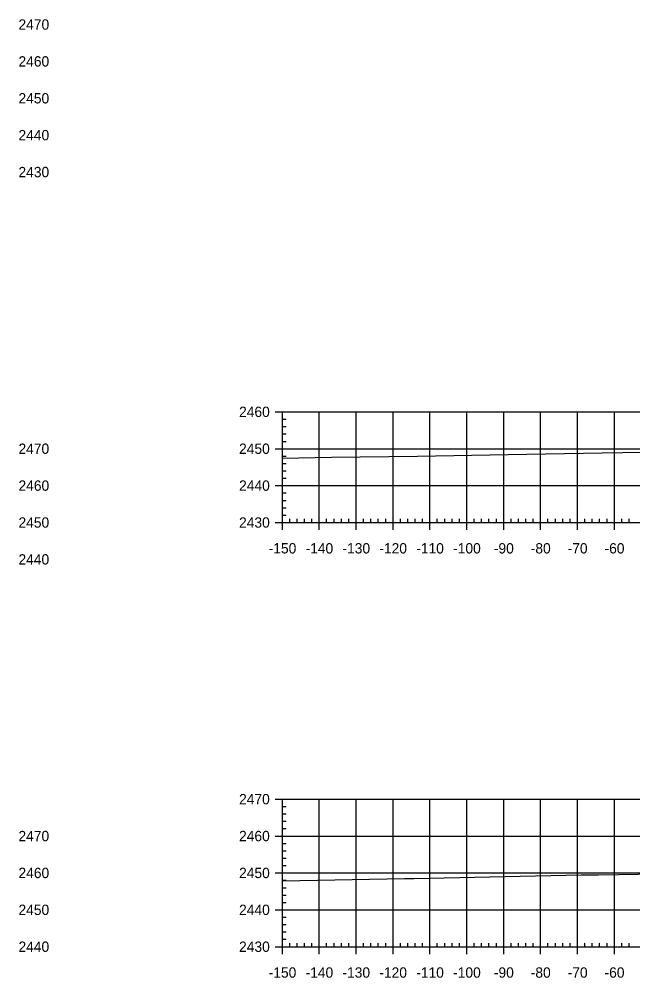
# Model space of a CAD drawing. Extents: x 6943757 to 6978036, y 2273166 to 2280902.
# Drawn here: x 6977703.3 to 6977869.7, y 2277634.6 to 2277894.5 of the extents above; entities that cross this region are included whole.
import ezdxf

# ---------------------------------------------------------------- set-up
doc = ezdxf.new("R2010")
doc.units = 0
for name, color, linetype in [('C-GRID-FRAM', 7, 'Continuous'), ('C-GRID-MAJR', 7, 'Continuous'), ('C-GRID-TEXT', 7, 'Continuous'), ('C-TOPO-MAJR', 7, 'Continuous')]:
    doc.layers.add(name, color=color, linetype=linetype)

msp = doc.modelspace()

# ---------------------------------------------------------------- linework, layer by layer
at = {"layer": 'C-GRID-FRAM'}
for p, q in [((6977772.68, 2277788.05), (6977776.68, 2277788.05)), ((6977774.68, 2277758.05), (6977774.68, 2277788.05)), ((6977774.68, 2277786.05), (6977775.68, 2277786.05)), ((6977774.68, 2277784.05), (6977775.68, 2277784.05)), ((6977774.68, 2277782.05), (6977775.68, 2277782.05)), ((6977772.68, 2277778.05), (6977776.68, 2277778.05)), ((6977774.68, 2277780.05), (6977775.68, 2277780.05)), ((6977774.68, 2277776.05), (6977775.68, 2277776.05)), ((6977774.68, 2277774.05), (6977775.68, 2277774.05)), ((6977774.68, 2277772.05), (6977775.68, 2277772.05)), ((6977772.68, 2277768.05), (6977776.68, 2277768.05)), ((6977774.68, 2277770.05), (6977775.68, 2277770.05)), ((6977774.68, 2277766.05), (6977775.68, 2277766.05)), ((6977774.68, 2277764.05), (6977775.68, 2277764.05)), ((6977774.68, 2277762.05), (6977775.68, 2277762.05)), ((6977774.68, 2277760.05), (6977775.68, 2277760.05)), ((6977774.68, 2277756.05), (6977774.68, 2277760.05)), ((6977784.68, 2277756.05), (6977784.68, 2277760.05)), ((6977794.68, 2277756.05), (6977794.68, 2277760.05)), ((6977804.68, 2277756.05), (6977804.68, 2277760.05)), ((6977814.68, 2277756.05), (6977814.68, 2277760.05)), ((6977824.68, 2277756.05), (6977824.68, 2277760.05)), ((6977834.68, 2277756.05), (6977834.68, 2277760.05)), ((6977844.68, 2277756.05), (6977844.68, 2277760.05)), ((6977854.68, 2277756.05), (6977854.68, 2277760.05)), ((6977864.68, 2277756.05), (6977864.68, 2277760.05)), ((6977772.68, 2277758.05), (6977776.68, 2277758.05)), ((6977774.68, 2277758.05), (6978024.68, 2277758.05)), ((6977776.68, 2277758.05), (6977776.68, 2277759.05)), ((6977778.68, 2277758.05), (6977778.68, 2277759.05)), ((6977780.68, 2277758.05), (6977780.68, 2277759.05)), ((6977782.68, 2277758.05), (6977782.68, 2277759.05)), ((6977786.68, 2277758.05), (6977786.68, 2277759.05)), ((6977788.68, 2277758.05), (6977788.68, 2277759.05)), ((6977790.68, 2277758.05), (6977790.68, 2277759.05)), ((6977792.68, 2277758.05), (6977792.68, 2277759.05)), ((6977796.68, 2277758.05), (6977796.68, 2277759.05)), ((6977798.68, 2277758.05), (6977798.68, 2277759.05)), ((6977800.68, 2277758.05), (6977800.68, 2277759.05)), ((6977802.68, 2277758.05), (6977802.68, 2277759.05)), ((6977806.68, 2277758.05), (6977806.68, 2277759.05)), ((6977808.68, 2277758.05), (6977808.68, 2277759.05)), ((6977810.68, 2277758.05), (6977810.68, 2277759.05)), ((6977812.68, 2277758.05), (6977812.68, 2277759.05)), ((6977816.68, 2277758.05), (6977816.68, 2277759.05)), ((6977818.68, 2277758.05), (6977818.68, 2277759.05)), ((6977820.68, 2277758.05), (6977820.68, 2277759.05)), ((6977822.68, 2277758.05), (6977822.68, 2277759.05)), ((6977826.68, 2277758.05), (6977826.68, 2277759.05)), ((6977828.68, 2277758.05), (6977828.68, 2277759.05)), ((6977830.68, 2277758.05), (6977830.68, 2277759.05)), ((6977832.68, 2277758.05), (6977832.68, 2277759.05)), ((6977836.68, 2277758.05), (6977836.68, 2277759.05)), ((6977838.68, 2277758.05), (6977838.68, 2277759.05)), ((6977840.68, 2277758.05), (6977840.68, 2277759.05)), ((6977842.68, 2277758.05), (6977842.68, 2277759.05)), ((6977846.68, 2277758.05), (6977846.68, 2277759.05)), ((6977848.68, 2277758.05), (6977848.68, 2277759.05)), ((6977850.68, 2277758.05), (6977850.68, 2277759.05)), ((6977852.68, 2277758.05), (6977852.68, 2277759.05)), ((6977856.68, 2277758.05), (6977856.68, 2277759.05)), ((6977858.68, 2277758.05), (6977858.68, 2277759.05)), ((6977860.68, 2277758.05), (6977860.68, 2277759.05)), ((6977862.68, 2277758.05), (6977862.68, 2277759.05)), ((6977866.68, 2277758.05), (6977866.68, 2277759.05)), ((6977868.68, 2277758.05), (6977868.68, 2277759.05)), ((6977772.68, 2277683.05), (6977776.68, 2277683.05)), ((6977774.68, 2277643.05), (6977774.68, 2277683.05)), ((6977774.68, 2277681.05), (6977775.68, 2277681.05)), ((6977774.68, 2277679.05), (6977775.68, 2277679.05)), ((6977774.68, 2277677.05), (6977775.68, 2277677.05)), ((6977774.68, 2277675.05), (6977775.68, 2277675.05)), ((6977772.68, 2277673.05), (6977776.68, 2277673.05)), ((6977774.68, 2277671.05), (6977775.68, 2277671.05)), ((6977774.68, 2277669.05), (6977775.68, 2277669.05)), ((6977774.68, 2277667.05), (6977775.68, 2277667.05)), ((6977774.68, 2277665.05), (6977775.68, 2277665.05)), ((6977772.68, 2277663.05), (6977776.68, 2277663.05)), ((6977774.68, 2277661.05), (6977775.68, 2277661.05)), ((6977774.68, 2277659.05), (6977775.68, 2277659.05)), ((6977774.68, 2277657.05), (6977775.68, 2277657.05)), ((6977774.68, 2277655.05), (6977775.68, 2277655.05)), ((6977772.68, 2277653.05), (6977776.68, 2277653.05)), ((6977774.68, 2277651.05), (6977775.68, 2277651.05)), ((6977774.68, 2277649.05), (6977775.68, 2277649.05)), ((6977774.68, 2277647.05), (6977775.68, 2277647.05)), ((6977772.68, 2277643.05), (6977776.68, 2277643.05)), ((6977774.68, 2277645.05), (6977775.68, 2277645.05)), ((6977774.68, 2277641.05), (6977774.68, 2277645.05)), ((6977774.68, 2277643.05), (6978024.68, 2277643.05)), ((6977776.68, 2277643.05), (6977776.68, 2277644.05)), ((6977778.68, 2277643.05), (6977778.68, 2277644.05)), ((6977780.68, 2277643.05), (6977780.68, 2277644.05)), ((6977782.68, 2277643.05), (6977782.68, 2277644.05)), ((6977784.68, 2277641.05), (6977784.68, 2277645.05)), ((6977786.68, 2277643.05), (6977786.68, 2277644.05)), ((6977788.68, 2277643.05), (6977788.68, 2277644.05)), ((6977790.68, 2277643.05), (6977790.68, 2277644.05)), ((6977792.68, 2277643.05), (6977792.68, 2277644.05)), ((6977794.68, 2277641.05), (6977794.68, 2277645.05)), ((6977796.68, 2277643.05), (6977796.68, 2277644.05)), ((6977798.68, 2277643.05), (6977798.68, 2277644.05)), ((6977800.68, 2277643.05), (6977800.68, 2277644.05)), ((6977802.68, 2277643.05), (6977802.68, 2277644.05)), ((6977804.68, 2277641.05), (6977804.68, 2277645.05)), ((6977806.68, 2277643.05), (6977806.68, 2277644.05)), ((6977808.68, 2277643.05), (6977808.68, 2277644.05)), ((6977810.68, 2277643.05), (6977810.68, 2277644.05)), ((6977812.68, 2277643.05), (6977812.68, 2277644.05)), ((6977814.68, 2277641.05), (6977814.68, 2277645.05)), ((6977816.68, 2277643.05), (6977816.68, 2277644.05)), ((6977818.68, 2277643.05), (6977818.68, 2277644.05)), ((6977820.68, 2277643.05), (6977820.68, 2277644.05)), ((6977822.68, 2277643.05), (6977822.68, 2277644.05)), ((6977824.68, 2277641.05), (6977824.68, 2277645.05)), ((6977826.68, 2277643.05), (6977826.68, 2277644.05)), ((6977828.68, 2277643.05), (6977828.68, 2277644.05)), ((6977830.68, 2277643.05), (6977830.68, 2277644.05)), ((6977832.68, 2277643.05), (6977832.68, 2277644.05)), ((6977834.68, 2277641.05), (6977834.68, 2277645.05)), ((6977836.68, 2277643.05), (6977836.68, 2277644.05)), ((6977838.68, 2277643.05), (6977838.68, 2277644.05)), ((6977840.68, 2277643.05), (6977840.68, 2277644.05)), ((6977842.68, 2277643.05), (6977842.68, 2277644.05)), ((6977844.68, 2277641.05), (6977844.68, 2277645.05)), ((6977846.68, 2277643.05), (6977846.68, 2277644.05)), ((6977848.68, 2277643.05), (6977848.68, 2277644.05)), ((6977850.68, 2277643.05), (6977850.68, 2277644.05)), ((6977852.68, 2277643.05), (6977852.68, 2277644.05)), ((6977854.68, 2277641.05), (6977854.68, 2277645.05)), ((6977856.68, 2277643.05), (6977856.68, 2277644.05)), ((6977858.68, 2277643.05), (6977858.68, 2277644.05)), ((6977860.68, 2277643.05), (6977860.68, 2277644.05)), ((6977862.68, 2277643.05), (6977862.68, 2277644.05)), ((6977864.68, 2277641.05), (6977864.68, 2277645.05)), ((6977866.68, 2277643.05), (6977866.68, 2277644.05)), ((6977868.68, 2277643.05), (6977868.68, 2277644.05))]:
    msp.add_line(p, q, dxfattribs=at)
at = {"layer": 'C-GRID-MAJR'}
for p, q in [((6977774.68, 2277788.05), (6978024.68, 2277788.05)), ((6977774.68, 2277758.05), (6977774.68, 2277788.05)), ((6977784.68, 2277758.05), (6977784.68, 2277788.05)), ((6977794.68, 2277758.05), (6977794.68, 2277788.05)), ((6977804.68, 2277758.05), (6977804.68, 2277788.05)), ((6977814.68, 2277758.05), (6977814.68, 2277788.05)), ((6977824.68, 2277758.05), (6977824.68, 2277788.05)), ((6977834.68, 2277758.05), (6977834.68, 2277788.05)), ((6977844.68, 2277758.05), (6977844.68, 2277788.05)), ((6977854.68, 2277758.05), (6977854.68, 2277788.05)), ((6977864.68, 2277758.05), (6977864.68, 2277788.05)), ((6977774.68, 2277778.05), (6978024.68, 2277778.05)), ((6977774.68, 2277768.05), (6978024.68, 2277768.05)), ((6977774.68, 2277758.05), (6978024.68, 2277758.05)), ((6977774.68, 2277683.05), (6978024.68, 2277683.05)), ((6977774.68, 2277643.05), (6977774.68, 2277683.05)), ((6977784.68, 2277643.05), (6977784.68, 2277683.05)), ((6977794.68, 2277643.05), (6977794.68, 2277683.05)), ((6977804.68, 2277643.05), (6977804.68, 2277683.05)), ((6977814.68, 2277643.05), (6977814.68, 2277683.05)), ((6977824.68, 2277643.05), (6977824.68, 2277683.05)), ((6977834.68, 2277643.05), (6977834.68, 2277683.05)), ((6977844.68, 2277643.05), (6977844.68, 2277683.05)), ((6977854.68, 2277643.05), (6977854.68, 2277683.05)), ((6977864.68, 2277643.05), (6977864.68, 2277683.05)), ((6977774.68, 2277673.05), (6978024.68, 2277673.05)), ((6977774.68, 2277663.05), (6978024.68, 2277663.05)), ((6977774.68, 2277653.05), (6978024.68, 2277653.05)), ((6977774.68, 2277643.05), (6978024.68, 2277643.05))]:
    msp.add_line(p, q, dxfattribs=at)
at = {"layer": 'C-TOPO-MAJR'}
for points in [[(6977774.68, 2277775.48), (6977788, 2277775.72), (6977811.3, 2277775.99), (6977835.87, 2277776.51), (6977861.35, 2277776.95), (6977883.74, 2277777.29), (6977911.41, 2277777.09), (6977931.61, 2277776.42), (6977961.46, 2277775.46), (6977979.48, 2277774.72), (6978011.51, 2277774.17), (6978024.68, 2277774.3)], [(6977774.68, 2277660.9), (6977807.8, 2277661.51), (6977810.31, 2277661.54), (6977855.67, 2277662.49), (6977860.37, 2277662.57), (6977903.54, 2277663.22), (6977910.42, 2277663.17), (6977951.41, 2277661.8), (6977960.47, 2277661.52), (6977999.28, 2277659.9), (6978010.52, 2277659.71), (6978024.68, 2277659.84)]]:
    msp.add_lwpolyline(points, dxfattribs=at)

# ---------------------------------------------------------------- texts
at = {"layer": 'C-GRID-FRAM'}
for p in [(6977774.68, 2277758.05), (6977774.68, 2277643.05)]:
    msp.add_text('-', height=0.002, dxfattribs=at).set_placement(p)
at = {"layer": 'C-GRID-TEXT'}
for s, p in [('2470', (6977703.13, 2277891.65)), ('2460', (6977703.13, 2277881.65)), ('2450', (6977703.13, 2277871.65)), ('2440', (6977703.13, 2277861.65)), ('2430', (6977703.13, 2277851.65)), ('2460', (6977762.93, 2277786.65)), ('2470', (6977703.13, 2277776.65)), ('2450', (6977762.93, 2277776.65)), ('2460', (6977703.13, 2277766.65)), ('2440', (6977762.93, 2277766.65)), ('2450', (6977703.13, 2277756.65)), ('2430', (6977762.93, 2277756.65)), ('-150', (6977770.96, 2277749.65)), ('-140', (6977780.96, 2277749.65)), ('-130', (6977790.96, 2277749.65)), ('-120', (6977800.96, 2277749.65)), ('-110', (6977810.96, 2277749.65)), ('-100', (6977820.96, 2277749.65)), ('-90', (6977832.01, 2277749.65)), ('-80', (6977842.01, 2277749.65)), ('-70', (6977852.01, 2277749.65)), ('-60', (6977862.01, 2277749.65)), ('2440', (6977703.13, 2277746.65)), ('2470', (6977762.93, 2277681.65)), ('2470', (6977703.13, 2277671.65)), ('2460', (6977762.93, 2277671.65)), ('2460', (6977703.13, 2277661.65)), ('2450', (6977762.93, 2277661.65)), ('2450', (6977703.13, 2277651.65)), ('2440', (6977762.93, 2277651.65)), ('2440', (6977703.13, 2277641.65)), ('2430', (6977762.93, 2277641.65)), ('-150', (6977770.96, 2277634.65)), ('-140', (6977780.96, 2277634.65)), ('-130', (6977790.96, 2277634.65)), ('-120', (6977800.96, 2277634.65)), ('-110', (6977810.96, 2277634.65)), ('-100', (6977820.96, 2277634.65)), ('-90', (6977832.01, 2277634.65)), ('-80', (6977842.01, 2277634.65)), ('-70', (6977852.01, 2277634.65)), ('-60', (6977862.01, 2277634.65))]:
    msp.add_text(s, height=2.8, dxfattribs=at).set_placement(p)

doc.saveas('drawing.dxf')
